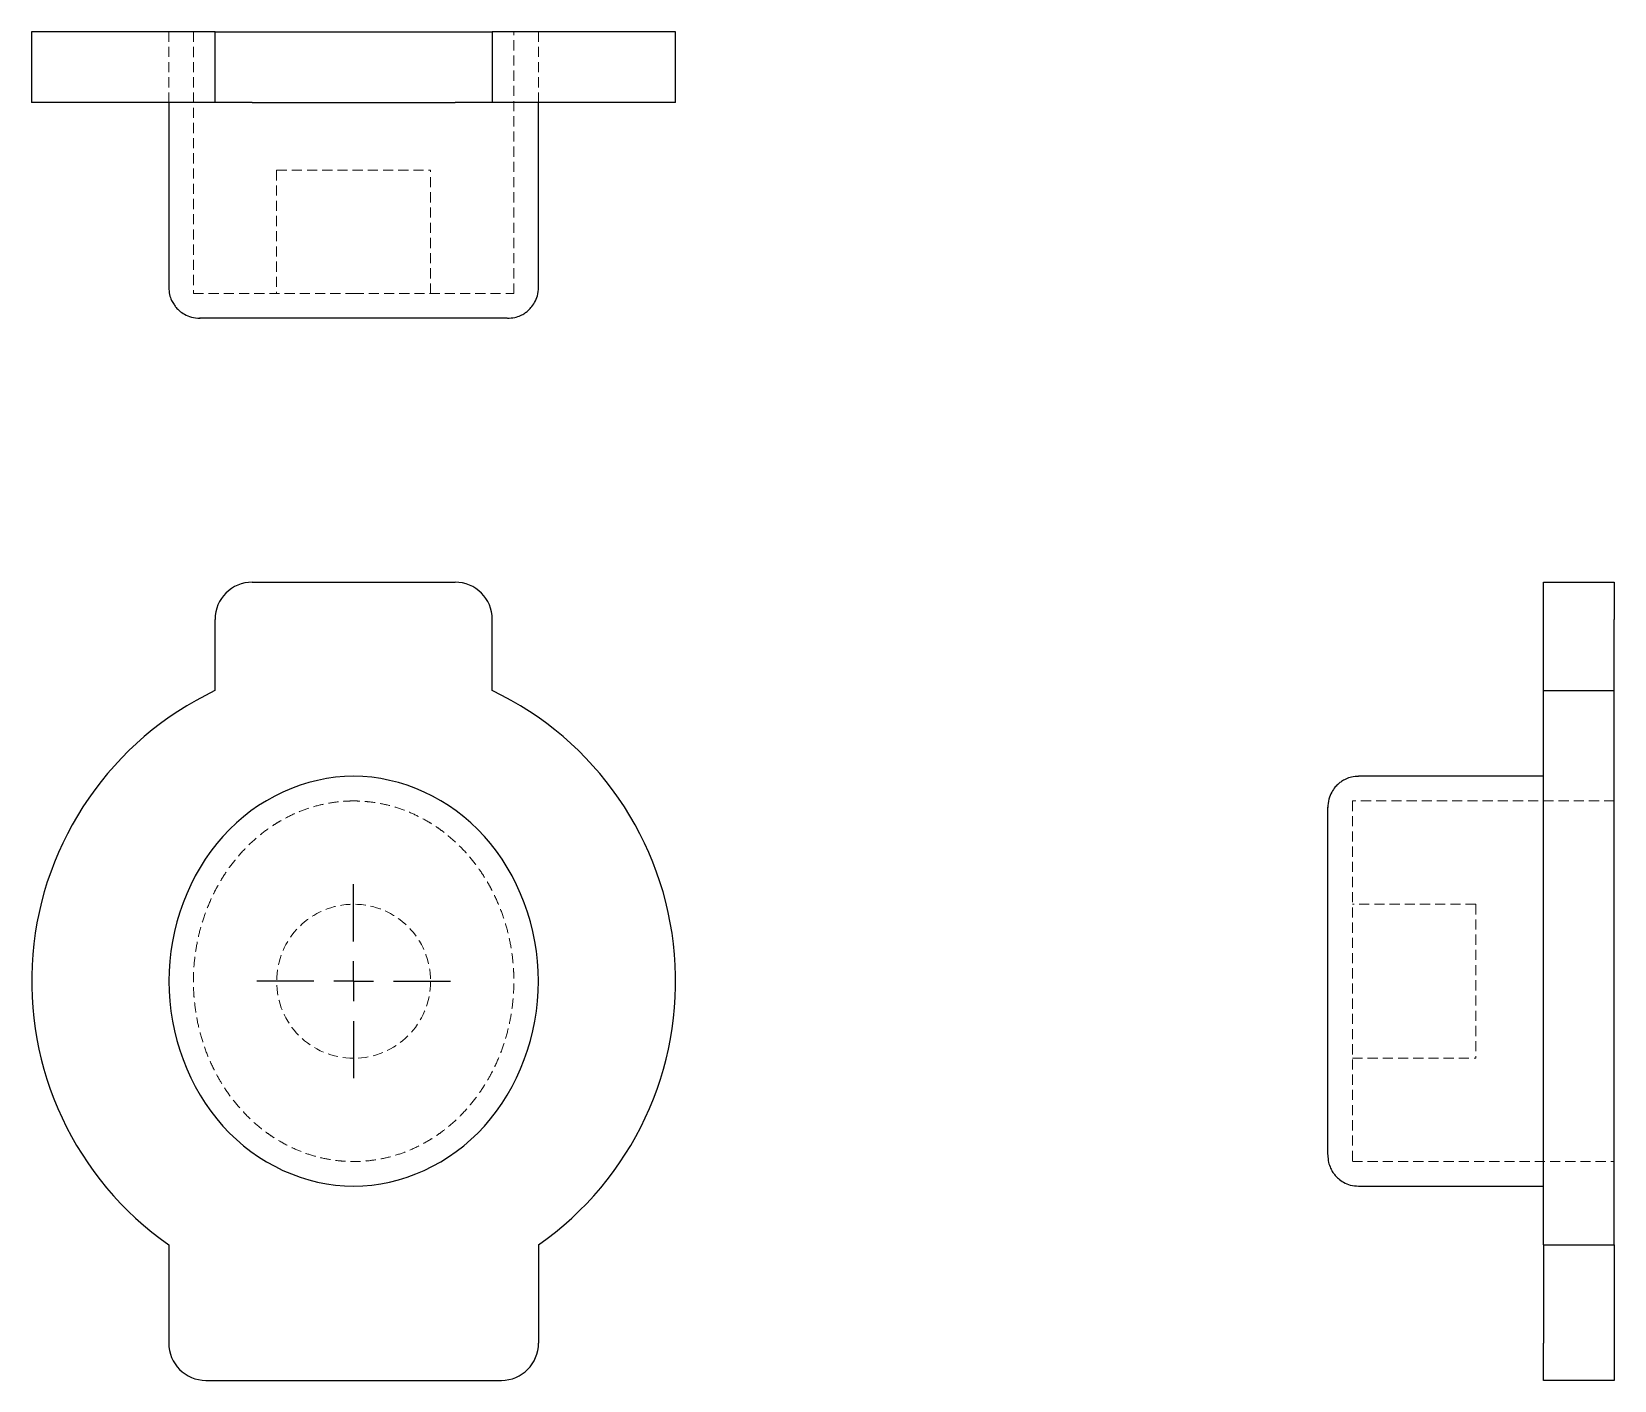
# Model space of a CAD drawing. Header units: millimetres. Extents: x 43 to 241, y 7 to 176.
import ezdxf

# ---------------------------------------------------------------- set-up
doc = ezdxf.new("R2010")
doc.units = ezdxf.units.MM
doc.linetypes.add('HIDDEN', pattern=[1.905, 1.27, -0.635])
doc.layers.add('10', color=7, linetype='Continuous')

# ---------------------------------------------------------------- blocks, each defined once
blk = doc.blocks.new('SW_CENTERMARKSYMBOL_0')
at = {"layer": '10', "color": 0}
for p, q in [((0, 5), (0, 12.15)), ((0, 0), (0, 2.5)), ((-5, 0), (-12.15, 0)), ((0, 0), (-2.5, 0)), ((0, 0), (0, -2.5)), ((0, 0), (2.5, 0)), ((5, 0), (12.15, 0)), ((0, -5), (0, -12.15))]:
    blk.add_line(p, q, dxfattribs=at)

msp = doc.modelspace()

# ---------------------------------------------------------------- linework, layer by layer
at = {"color": 7, "linetype": 'Continuous', "lineweight": 25}
for p, q in [((42.65, 175.97), (42.65, 167.09)), ((65.63, 175.97), (42.65, 175.97)), ((65.63, 167.09), (65.63, 175.97)), ((65.63, 175.97), (70.29, 175.97)), ((70.29, 175.97), (95.71, 175.97)), ((95.71, 175.97), (100.37, 175.97)), ((100.37, 175.97), (100.37, 167.09)), ((123.35, 175.97), (100.37, 175.97)), ((123.35, 167.09), (123.35, 175.97)), ((65.63, 167.09), (42.65, 167.09)), ((59.83, 167.09), (59.83, 143.93)), ((70.29, 167.09), (65.63, 167.09)), ((70.29, 167.09), (95.71, 167.09)), ((100.37, 167.09), (95.71, 167.09)), ((123.35, 167.09), (100.37, 167.09)), ((106.17, 143.93), (106.17, 167.09)), ((70.29, 107), (95.71, 107)), ((232.09, 107), (240.97, 107)), ((232.09, 102.34), (232.09, 107)), ((240.97, 107), (240.97, 102.34)), ((65.63, 93.41), (65.63, 102.34)), ((100.37, 93.41), (100.37, 102.34)), ((232.09, 93.41), (232.09, 102.34)), ((240.97, 93.41), (240.97, 102.34)), ((232.09, 23.97), (232.09, 93.41)), ((232.09, 93.41), (240.97, 93.41)), ((240.97, 23.97), (240.97, 93.41)), ((232.09, 82.68), (208.93, 82.68)), ((208.93, 31.32), (232.09, 31.32)), ((59.83, 23.97), (59.83, 11.66)), ((106.17, 23.97), (106.17, 11.66)), ((232.09, 23.97), (240.97, 23.97)), ((232.09, 23.97), (232.09, 11.66)), ((240.97, 23.97), (240.97, 11.66)), ((232.09, 7), (232.09, 11.66)), ((240.97, 11.66), (240.97, 7)), ((64.49, 7), (101.51, 7)), ((240.97, 7), (232.09, 7))]:
    msp.add_line(p, q, dxfattribs=at)
at = {"color": 7, "linetype": 'HIDDEN', "lineweight": 18}
for p, q in [((59.83, 167.09), (59.83, 175.97)), ((62.92, 175.97), (62.92, 143.15)), ((103.08, 143.15), (103.08, 175.97)), ((106.17, 167.09), (106.17, 175.97)), ((73.35, 158.6), (92.65, 158.6)), ((73.35, 158.6), (73.35, 143.15)), ((92.65, 143.15), (92.65, 158.6)), ((62.92, 143.15), (83, 143.15)), ((240.97, 79.59), (208.15, 79.59)), ((223.6, 66.65), (208.15, 66.65)), ((223.6, 66.65), (223.6, 47.35)), ((208.15, 47.35), (223.6, 47.35)), ((208.15, 34.41), (240.97, 34.41))]:
    msp.add_line(p, q, dxfattribs=at)
msp.add_circle((83, 57), 9.65, dxfattribs=at)
at = {"color": 7, "linetype": 'Continuous', "lineweight": 25}
for centre, radius, start, end in [((70.29, 102.34), 4.66, 90, 180), ((95.71, 102.34), 4.66, 0, 90), ((83, 57), 40.35, 115.507, 234.959), ((83, 57), 40.35, 305.041, 64.493), ((64.49, 11.66), 4.66, 180, 270), ((101.51, 11.66), 4.66, 270, 0)]:
    msp.add_arc(centre, radius, start, end, dxfattribs=at)
for points, knots in [([(59.83, 143.93), (59.85, 143.63), (59.89, 143.07), (60.15, 142.35), (60.45, 141.82), (60.79, 141.37), (61.22, 140.94), (61.84, 140.51), (62.71, 140.14), (63.38, 140.09), (63.74, 140.07)], [0, 0, 0, 0, 0.139058, 0.258217, 0.351511, 0.420632, 0.512939, 0.642849, 0.807608, 1, 1, 1, 1]), ([(102.26, 140.07), (102.57, 140.08), (103.12, 140.12), (103.86, 140.37), (104.4, 140.66), (104.85, 141.01), (105.28, 141.43), (105.72, 142.06), (106.09, 142.91), (106.14, 143.58), (106.17, 143.93)], [0, 0, 0, 0, 0.176602, 0.318225, 0.420358, 0.489723, 0.578228, 0.696079, 0.839286, 1, 1, 1, 1]), ([(83, 140.07), (82.23, 140.07), (80.69, 140.07), (78.41, 140.07), (76.22, 140.07), (74.15, 140.07), (72.23, 140.07), (70.47, 140.07), (68.82, 140.07), (67.3, 140.07), (66, 140.07), (64.97, 140.07), (64.23, 140.07), (63.8, 140.07), (63.64, 140.07), (63.74, 140.07), (63.78, 140.07)], [0, 0, 0, 0, 0.068453, 0.136989, 0.205513, 0.273867, 0.342091, 0.410315, 0.478528, 0.558012, 0.637509, 0.717051, 0.796594, 0.876177, 0.955816, 1, 1, 1, 1]), ([(102.22, 140.07), (102.21, 140.07), (102.16, 140.07), (101.76, 140.07), (101.04, 140.07), (100.02, 140.07), (98.71, 140.07), (97.19, 140.07), (95.53, 140.07), (93.77, 140.07), (91.85, 140.07), (89.77, 140.07), (87.58, 140.07), (85.31, 140.07), (83.77, 140.07), (83, 140.07)], [0, 0, 0, 0, 0.038215, 0.125474, 0.21279, 0.300205, 0.38763, 0.475049, 0.550051, 0.625026, 0.699938, 0.774898, 0.849957, 0.925005, 1, 1, 1, 1]), ([(208.93, 82.67), (208.63, 82.65), (208.07, 82.62), (207.35, 82.36), (206.81, 82.06), (206.37, 81.72), (205.94, 81.29), (205.51, 80.66), (205.14, 79.79), (205.09, 79.11), (205.07, 78.75)], [0, 0, 0, 0, 0.139492, 0.259143, 0.352913, 0.422496, 0.515252, 0.645316, 0.809501, 1, 1, 1, 1]), ([(205.07, 35.29), (205.07, 35.31), (205.07, 35.36), (205.07, 35.78), (205.07, 36.53), (205.07, 37.57), (205.07, 38.85), (205.07, 40.35), (205.07, 42.13), (205.07, 44.2), (205.07, 46.55), (205.07, 49.04), (205.07, 51.63), (205.07, 54.28), (205.07, 56.97), (205.07, 59.66), (205.07, 62.32), (205.07, 64.92), (205.07, 67.41), (205.07, 69.78), (205.07, 71.86), (205.07, 73.65), (205.07, 75.15), (205.07, 76.44), (205.07, 77.48), (205.07, 78.23), (205.07, 78.72), (205.07, 78.78), (205.07, 78.81)], [0, 0, 0, 0, 0.013119, 0.049754, 0.086375, 0.122899, 0.159352, 0.195808, 0.23227, 0.274778, 0.31731, 0.359871, 0.402431, 0.445005, 0.487601, 0.530211, 0.572833, 0.615483, 0.658181, 0.700885, 0.743585, 0.78022, 0.816842, 0.853433, 0.890048, 0.926711, 0.963368, 1, 1, 1, 1]), ([(205.07, 35.25), (205.08, 34.94), (205.12, 34.37), (205.37, 33.64), (205.66, 33.1), (206.01, 32.64), (206.43, 32.22), (207.06, 31.78), (207.91, 31.41), (208.58, 31.36), (208.93, 31.33)], [0, 0, 0, 0, 0.17873, 0.321642, 0.423741, 0.492522, 0.580539, 0.697754, 0.840182, 1, 1, 1, 1])]:
    msp.add_open_spline(points, degree=3, knots=knots, dxfattribs=at)
at = {"color": 7, "linetype": 'HIDDEN', "lineweight": 18}
for points, knots in [([(83, 143.15), (83.32, 143.15), (83.97, 143.15), (85.26, 143.15), (86.86, 143.15), (88.75, 143.15), (90.58, 143.15), (92.06, 143.15), (93.21, 143.15), (94.32, 143.15), (95.64, 143.15), (97.11, 143.15), (98.45, 143.15), (99.44, 143.15), (100.16, 143.15), (100.82, 143.15), (101.54, 143.15), (102.22, 143.15), (102.71, 143.15), (102.96, 143.15), (103.06, 143.15), (103.08, 143.15), (103.08, 143.15)], [0, 0, 0, 0, 0.0078125, 0.015625, 0.03125, 0.046875, 0.0625, 0.078125, 0.0859375, 0.09375, 0.109375, 0.125, 0.140625, 0.15625, 0.1640625, 0.171875, 0.1875, 0.203125, 0.21875, 0.234375, 0.2421875, 0.25, 0.25, 0.25, 0.25]), ([(83, 79.59), (83.32, 79.59), (83.97, 79.57), (85.26, 79.46), (86.86, 79.2), (88.75, 78.68), (90.58, 77.95), (92.06, 77.18), (93.21, 76.46), (94.32, 75.68), (95.64, 74.59), (97.11, 73.11), (98.45, 71.48), (99.44, 69.99), (100.16, 68.74), (100.82, 67.44), (101.54, 65.75), (102.22, 63.65), (102.71, 61.48), (102.96, 59.62), (103.06, 58.13), (103.09, 57), (103.06, 55.87), (102.96, 54.38), (102.71, 52.52), (102.22, 50.35), (101.54, 48.25), (100.82, 46.56), (100.16, 45.26), (99.44, 44.01), (98.45, 42.52), (97.11, 40.89), (95.64, 39.41), (94.32, 38.32), (93.21, 37.54), (92.06, 36.82), (90.58, 36.05), (88.75, 35.32), (86.86, 34.8), (85.26, 34.54), (83.97, 34.43), (83, 34.4), (82.03, 34.43), (80.74, 34.54), (79.14, 34.8), (77.25, 35.32), (75.42, 36.05), (73.94, 36.82), (72.79, 37.54), (71.68, 38.32), (70.36, 39.41), (68.89, 40.89), (67.55, 42.52), (66.56, 44.01), (65.84, 45.26), (65.18, 46.56), (64.46, 48.25), (63.78, 50.35), (63.29, 52.52), (63.04, 54.38), (62.94, 55.87), (62.91, 57), (62.94, 58.13), (63.04, 59.62), (63.29, 61.48), (63.78, 63.65), (64.46, 65.75), (65.18, 67.44), (65.84, 68.74), (66.56, 69.99), (67.55, 71.48), (68.89, 73.11), (70.36, 74.59), (71.68, 75.68), (72.79, 76.46), (73.94, 77.18), (75.42, 77.95), (77.25, 78.68), (79.14, 79.2), (80.74, 79.46), (82.03, 79.57), (82.68, 79.59), (83, 79.59)], [0, 0, 0, 0, 0.007812, 0.015625, 0.03125, 0.046875, 0.0625, 0.078125, 0.085938, 0.09375, 0.109375, 0.125, 0.140625, 0.15625, 0.164062, 0.171875, 0.1875, 0.203125, 0.21875, 0.234375, 0.242188, 0.25, 0.257812, 0.265625, 0.28125, 0.296875, 0.3125, 0.328125, 0.335938, 0.34375, 0.359375, 0.375, 0.390625, 0.40625, 0.414062, 0.421875, 0.4375, 0.453125, 0.46875, 0.484375, 0.492188, 0.5, 0.507812, 0.515625, 0.53125, 0.546875, 0.5625, 0.578125, 0.585938, 0.59375, 0.609375, 0.625, 0.640625, 0.65625, 0.664062, 0.671875, 0.6875, 0.703125, 0.71875, 0.734375, 0.742188, 0.75, 0.757812, 0.765625, 0.78125, 0.796875, 0.8125, 0.828125, 0.835938, 0.84375, 0.859375, 0.875, 0.890625, 0.90625, 0.914062, 0.921875, 0.9375, 0.953125, 0.96875, 0.984375, 0.992188, 1, 1, 1, 1]), ([(208.15, 79.59), (208.15, 79.59), (208.15, 79.57), (208.15, 79.46), (208.15, 79.2), (208.15, 78.68), (208.15, 77.95), (208.15, 77.18), (208.15, 76.46), (208.15, 75.68), (208.15, 74.59), (208.15, 73.11), (208.15, 71.48), (208.15, 69.99), (208.15, 68.74), (208.15, 67.44), (208.15, 65.75), (208.15, 63.65), (208.15, 61.48), (208.15, 59.62), (208.15, 58.13), (208.15, 57), (208.15, 55.87), (208.15, 54.38), (208.15, 52.52), (208.15, 50.35), (208.15, 48.25), (208.15, 46.56), (208.15, 45.26), (208.15, 44.01), (208.15, 42.52), (208.15, 40.89), (208.15, 39.41), (208.15, 38.32), (208.15, 37.54), (208.15, 36.82), (208.15, 36.05), (208.15, 35.32), (208.15, 34.8), (208.15, 34.54), (208.15, 34.43), (208.15, 34.41), (208.15, 34.41)], [0, 0, 0, 0, 0.0078125, 0.015625, 0.03125, 0.046875, 0.0625, 0.078125, 0.0859375, 0.09375, 0.109375, 0.125, 0.140625, 0.15625, 0.1640625, 0.171875, 0.1875, 0.203125, 0.21875, 0.234375, 0.2421875, 0.25, 0.2578125, 0.265625, 0.28125, 0.296875, 0.3125, 0.328125, 0.3359375, 0.34375, 0.359375, 0.375, 0.390625, 0.40625, 0.4140625, 0.421875, 0.4375, 0.453125, 0.46875, 0.484375, 0.4921875, 0.5, 0.5, 0.5, 0.5])]:
    msp.add_open_spline(points, degree=3, knots=knots, dxfattribs=at)
at = {"color": 7, "linetype": 'Continuous', "lineweight": 25}
msp.add_open_spline([(83, 82.68), (89.05, 82.68), (101.15, 77.12), (108.67, 57), (101.15, 36.88), (83, 28.55), (64.85, 36.88), (57.33, 57), (64.85, 77.12), (76.95, 82.68), (83, 82.68)], degree=3, dxfattribs=at)

# ---------------------------------------------------------------- block references
at = {"layer": '10'}
msp.add_blockref('SW_CENTERMARKSYMBOL_0', (83, 57), dxfattribs=at)

doc.saveas('drawing.dxf')
